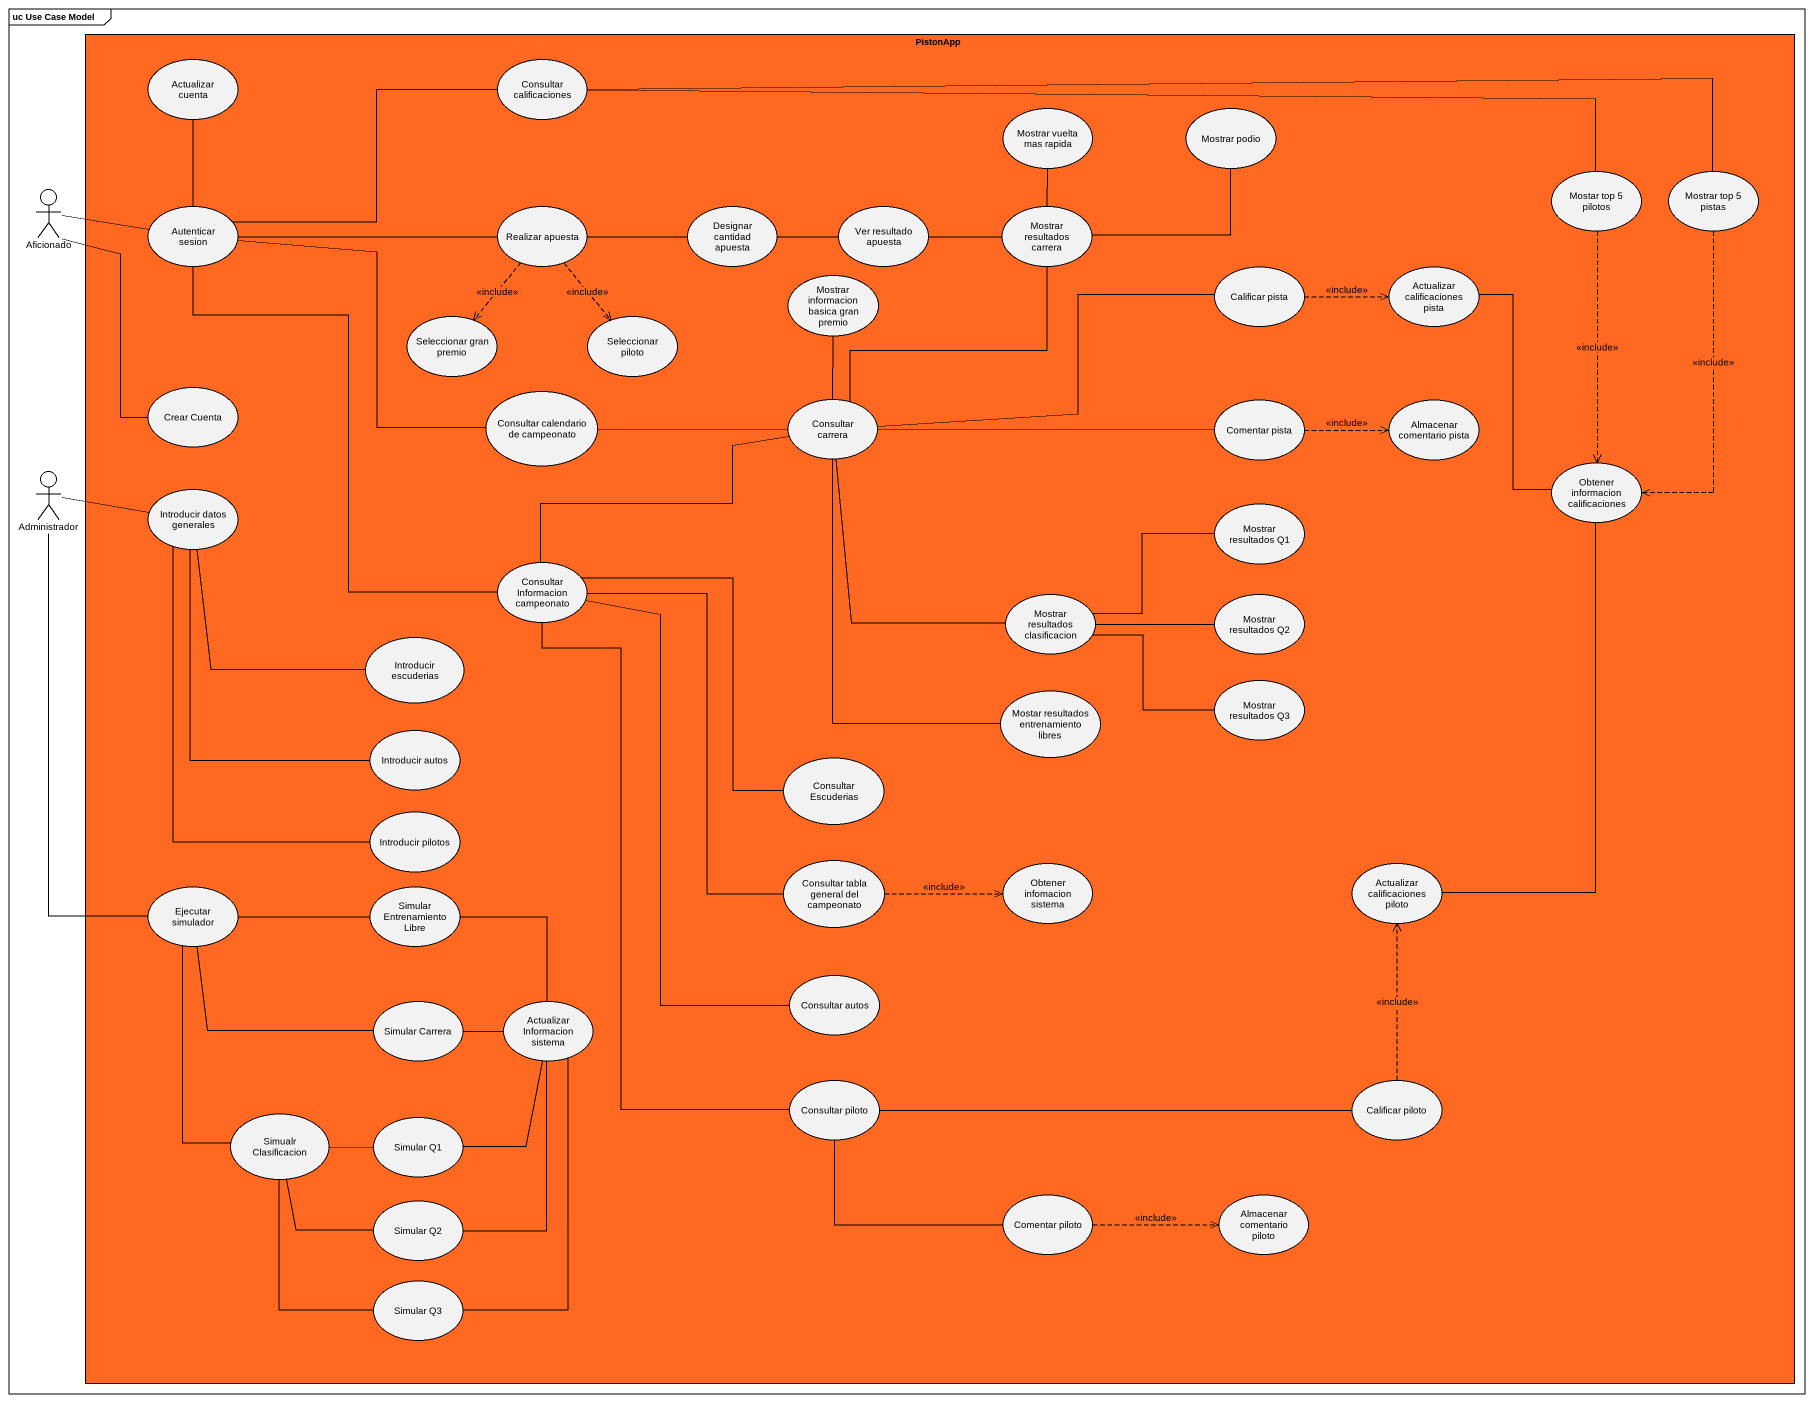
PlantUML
@startuml
mainframe uc Use Case Model
rectangle PistonApp #FF6820 {
  usecase "Actualizar cuenta" as Actualizar_cuenta
  usecase "Consultar calificaciones" as Consultar_calificaciones
  usecase "Mostrar vuelta mas rapida" as Mostrar_vuelta_mas_rapida
  usecase "Mostrar podio" as Mostrar_podio
  usecase "Mostar top 5 pilotos" as Mostar_top_5_pilotos
  usecase "Mostrar top 5 pistas" as Mostrar_top_5_pistas
  usecase "Autenticar sesion" as Autenticar_sesion
  usecase "Realizar apuesta" as Realizar_apuesta
  usecase "Designar cantidad apuesta" as Designar_cantidad_apuesta
  usecase "Ver resultado apuesta" as Ver_resultado_apuesta
  usecase "Mostrar resultados carrera" as Mostrar_resultados_carrera
  usecase "Mostrar informacion basica gran premio" as Mostrar_informacion_basica
  usecase "Calificar pista" as Calificar_pista
  usecase "Actualizar calificaciones pista" as Actualizar_calificaciones
  usecase "Seleccionar gran premio" as Seleccionar_gran_premio
  usecase "Seleccionar piloto" as Seleccionar_piloto
  usecase "Crear Cuenta" as Crear_Cuenta
  usecase "Consultar calendario de campeonato" as Consultar_calendario_de
  usecase "Consultar carrera" as Consultar_carrera
  usecase "Comentar pista" as Comentar_pista
  usecase "Almacenar comentario pista" as Almacenar_comentario_pista
  usecase "Introducir datos generales" as Introducir_datos_generales
  usecase "Obtener informacion calificaciones" as Obtener_informacion
  usecase "Mostrar resultados Q1" as Mostrar_resultados_Q1
  usecase "Consultar Informacion campeonato" as Consultar_Informacion
  usecase "Mostrar resultados clasificacion" as Mostrar_resultados
  usecase "Mostrar resultados Q2" as Mostrar_resultados_Q2
  usecase "Introducir escuderias" as Introducir_escuderias
  usecase "Mostrar resultados Q3" as Mostrar_resultados_Q3
  usecase "Mostar resultados entrenamiento libres" as Mostar_resultados
  usecase "Introducir autos" as Introducir_autos
  usecase "Consultar Escuderias" as Consultar_Escuderias
  usecase "Introducir pilotos" as Introducir_pilotos
  usecase "Consultar tabla general del campeonato" as Consultar_tabla_general_del
  usecase "Obtener infomacion sistema" as Obtener_infomacion_sistema
  usecase "Actualizar calificaciones piloto" as Actualizar_calificaciones_2
  usecase "Ejecutar simulador" as Ejecutar_simulador
  usecase "Simular Entrenamiento Libre" as Simular_Entrenamiento_Libre
  usecase "Consultar autos" as Consultar_autos
  usecase "Simular Carrera" as Simular_Carrera
  usecase "Actualizar Informacion sistema" as Actualizar_Informacion
  usecase "Consultar piloto" as Consultar_piloto
  usecase "Calificar piloto" as Calificar_piloto
  usecase "Simualr Clasificacion" as Simualr_Clasificacion
  usecase "Simular Q1" as Simular_Q1
  usecase "Simular Q2" as Simular_Q2
  usecase "Comentar piloto" as Comentar_piloto
  usecase "Almacenar comentario piloto" as Almacenar_comentario_piloto
  usecase "Simular Q3" as Simular_Q3
}
actor Aficionado
actor Administrador
Consultar_calificaciones -right- Mostar_top_5_pilotos
Consultar_calificaciones -right- Mostrar_top_5_pistas
Mostar_top_5_pilotos ..> Obtener_informacion : <<include>>
Mostrar_top_5_pistas ..> Obtener_informacion : <<include>>
Aficionado -right- Autenticar_sesion
Aficionado -- Crear_Cuenta
Autenticar_sesion -up- Actualizar_cuenta
Autenticar_sesion -right- Consultar_calificaciones
Autenticar_sesion -right- Realizar_apuesta
Autenticar_sesion -right- Consultar_calendario_de
Autenticar_sesion -- Consultar_Informacion
Realizar_apuesta -right- Designar_cantidad_apuesta
Realizar_apuesta ..> Seleccionar_gran_premio : <<include>>
Realizar_apuesta ..> Seleccionar_piloto : <<include>>
Designar_cantidad_apuesta -right- Ver_resultado_apuesta
Ver_resultado_apuesta -right- Mostrar_resultados_carrera
Mostrar_resultados_carrera -up- Mostrar_vuelta_mas_rapida
Mostrar_resultados_carrera -right- Mostrar_podio
Calificar_pista .right.> Actualizar_calificaciones : <<include>>
Actualizar_calificaciones -- Obtener_informacion
Consultar_calendario_de -right- Consultar_carrera
Consultar_carrera -up- Mostrar_resultados_carrera
Consultar_carrera -up- Mostrar_informacion_basica
Consultar_carrera -right- Calificar_pista
Consultar_carrera -right- Comentar_pista
Consultar_carrera -- Mostrar_resultados
Consultar_carrera -- Mostar_resultados
Comentar_pista .right.> Almacenar_comentario_pista : <<include>>
Administrador -right- Introducir_datos_generales
Administrador -- Ejecutar_simulador
Introducir_datos_generales -- Introducir_escuderias
Introducir_datos_generales -- Introducir_autos
Introducir_datos_generales -- Introducir_pilotos
Obtener_informacion -- Actualizar_calificaciones_2
Consultar_Informacion -right- Consultar_carrera
Consultar_Informacion -- Consultar_Escuderias
Consultar_Informacion -- Consultar_tabla_general_del
Consultar_Informacion -- Consultar_autos
Consultar_Informacion -- Consultar_piloto
Mostrar_resultados -right- Mostrar_resultados_Q1
Mostrar_resultados -right- Mostrar_resultados_Q2
Mostrar_resultados -right- Mostrar_resultados_Q3
Consultar_tabla_general_del .right.> Obtener_infomacion_sistema : <<include>>
Ejecutar_simulador -right- Simular_Entrenamiento_Libre
Ejecutar_simulador -right- Simular_Carrera
Ejecutar_simulador -- Simualr_Clasificacion
Simular_Entrenamiento_Libre -- Actualizar_Informacion
Simular_Carrera -right- Actualizar_Informacion
Consultar_piloto -right- Calificar_piloto
Consultar_piloto -right- Comentar_piloto
Calificar_piloto .up.> Actualizar_calificaciones_2 : <<include>>
Simualr_Clasificacion -right- Simular_Q1
Simualr_Clasificacion -- Simular_Q2
Simualr_Clasificacion -- Simular_Q3
Simular_Q1 -up- Actualizar_Informacion
Simular_Q2 -up- Actualizar_Informacion
Comentar_piloto .right.> Almacenar_comentario_piloto : <<include>>
Simular_Q3 -up- Actualizar_Informacion
@enduml
